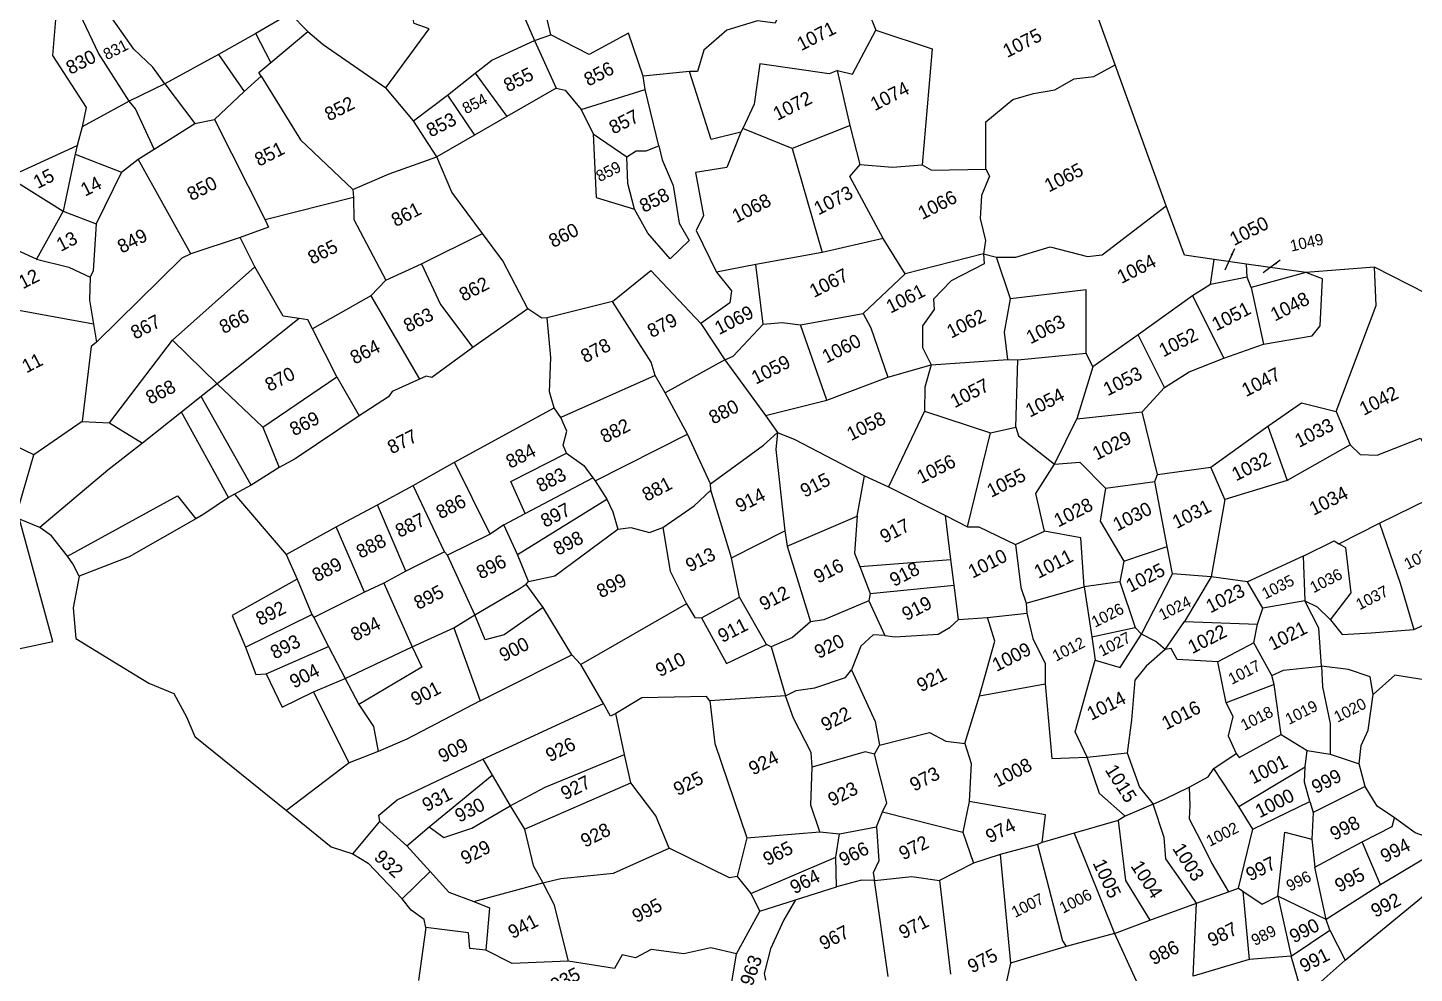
# Model space of a CAD drawing. Header units: metres. Extents: x 255511 to 258919, y 2204603 to 2207088.
# Drawn here: x 256533.6 to 256898.4, y 2205224.2 to 2205473 of the extents above; entities that cross this region are included whole.
import ezdxf

# ---------------------------------------------------------------- set-up
doc = ezdxf.new("R2010")
doc.units = ezdxf.units.M
doc.header["$MEASUREMENT"] = 0
for name, color, linetype in [('POLY_PARCEL', 6, 'Continuous'), ('POLY_WATER', 4, 'Continuous'), ('SYM_ARROW', 1, 'Continuous'), ('TEXT_PARCEL', 7, 'Continuous')]:
    doc.layers.add(name, color=color, linetype=linetype)
doc.styles.get("Standard").update_dxf_attribs({"font": 'simplex.shx'})
doc.styles.add('TEXT_MAP', font='', dxfattribs={"height": 1.8})
doc.styles.get('TEXT_MAP').set_extended_font_data('Kruti Dev 050')
doc.dimstyles.get("Standard").update_dxf_attribs({"dimtxt": 0.18, "dimasz": 0.18, "dimexe": 0.18, "dimexo": 0.0625, "dimgap": 0.09, "dimtad": 0, "dimtih": 1, "dimtoh": 1, "dimdec": 4, "dimzin": 0, "dimdsep": 46, "dimtxsty": 'Standard', "dimcen": 0.09, "dimadec": 0, "dimazin": 0, "dimtfac": 1, "dimtdec": 4, "dimtofl": 0, "dimtmove": 0, "dimatfit": 3, "dimfxl": 1, "dimtolj": 1, "dimtzin": 0, "dimarcsym": 0})

# ---------------------------------------------------------------- blocks, each defined once
blk = doc.blocks.new('TEXTARROW')
blk.add_leader([(0, 0), (8.64, 0)], dimstyle='Standard', override={"dimtxt": 2.5, "dimasz": 2.5, "dimexe": 1.25, "dimexo": 0.625, "dimgap": 0.625, "dimtad": 1, "dimtih": 0, "dimtoh": 0, "dimzin": 8, "dimcen": 2.5, "dimtofl": 1})

msp = doc.modelspace()

# ---------------------------------------------------------------- linework, layer by layer
at = {"layer": 'POLY_PARCEL'}
for points in [[(256819.66, 2205463.26), (256811.75, 2205485.14), (256803.98, 2205523.91)], [(256627.82, 2205457.23), (256639.16, 2205472.73), (256635.23, 2205474.08), (256633.54, 2205481.21), (256648.94, 2205490.03)], [(256648.94, 2205490.03), (256651.08, 2205484.35), (256663.94, 2205476.5), (256666.9, 2205469.68)], [(256671.18, 2205471.17), (256667.88, 2205485.51)], [(256751.22, 2205486.28), (256756.72, 2205472.38)], [(256733.26, 2205481.64), (256730.27, 2205474.21), (256725.62, 2205474.8), (256717.47, 2205472.38), (256711.49, 2205467.07), (256709.8, 2205461.52), (256707.73, 2205461.51)], [(256541.17, 2205478.29), (256540.14, 2205465.7), (256548.94, 2205451.98), (256547.9, 2205446.96)], [(256607.28, 2205472.05), (256602.59, 2205476.71), (256593.58, 2205471.47)], [(256560.26, 2205453.72), (256552.19, 2205466.28), (256547.36, 2205476.51)], [(256569.64, 2205458.24), (256566.49, 2205462.66), (256561.54, 2205467.32), (256556.06, 2205475.05)], [(256593.58, 2205471.47), (256583.8, 2205465.97)], [(256597.57, 2205463.89), (256593.58, 2205471.47)], [(256597.57, 2205463.89), (256607.28, 2205472.05)], [(256607.28, 2205472.05), (256611.33, 2205468.62), (256627.82, 2205457.23)], [(256651.32, 2205461.04), (256655.66, 2205464.47), (256666.9, 2205469.68)], [(256666.9, 2205469.68), (256671.18, 2205471.17)], [(256666.9, 2205469.68), (256672.6, 2205457.14)], [(256695.49, 2205460.3), (256691.66, 2205471.54), (256681.32, 2205465.92), (256671.18, 2205471.17)], [(256746.59, 2205461.75), (256750.54, 2205460.82), (256756.72, 2205472.38)], [(256756.72, 2205472.38), (256771.57, 2205467.45), (256768.89, 2205436.93)], [(256583.8, 2205465.97), (256569.64, 2205458.24)], [(256583.8, 2205465.97), (256590.57, 2205456.22)], [(256595.04, 2205460.29), (256594.42, 2205461.26), (256597.57, 2205463.89)], [(256746.59, 2205461.75), (256744.45, 2205460.84), (256726.22, 2205463.52), (256724.71, 2205452.86), (256721.71, 2205446.47)], [(256785.64, 2205435.75), (256785.69, 2205448.27), (256792.77, 2205454.14), (256798.23, 2205455.71), (256803.83, 2205456.65), (256808.93, 2205459.6), (256814.05, 2205460.13), (256819.66, 2205463.26)], [(256833.07, 2205426.14), (256819.66, 2205463.26)], [(256590.57, 2205456.22), (256595.04, 2205460.29)], [(256595.04, 2205460.29), (256605.38, 2205443.52), (256619.13, 2205430.4)], [(256644.03, 2205455.24), (256651.32, 2205461.04)], [(256651.32, 2205461.04), (256659.61, 2205449.63)], [(256707.73, 2205461.51), (256695.49, 2205460.3)], [(256696.07, 2205456.78), (256695.49, 2205460.3)], [(256721.17, 2205445.5), (256713.43, 2205443.63), (256707.73, 2205461.51)], [(256749.95, 2205447.32), (256746.59, 2205461.75)], [(256569.64, 2205458.24), (256560.26, 2205453.72)], [(256569.64, 2205458.24), (256577.54, 2205447.78)], [(256582.75, 2205448.89), (256590.57, 2205456.22)], [(256635.08, 2205448.51), (256627.82, 2205457.23)], [(256635.08, 2205448.51), (256644.03, 2205455.24)], [(256644.03, 2205455.24), (256651.14, 2205444.74)], [(256672.6, 2205457.14), (256659.61, 2205449.63)], [(256672.6, 2205457.14), (256674.96, 2205456.6), (256679.15, 2205451.45)], [(256679.15, 2205451.45), (256696.07, 2205456.78)], [(256699.64, 2205441.94), (256696.07, 2205456.78)], [(256560.26, 2205453.72), (256547.9, 2205446.96)], [(256566.85, 2205441.04), (256561.96, 2205451.64), (256560.26, 2205453.72)], [(256679.15, 2205451.45), (256682.38, 2205445.11)], [(256566.85, 2205441.04), (256577.54, 2205447.78)], [(256577.54, 2205447.78), (256582.75, 2205448.89)], [(256582.75, 2205448.89), (256596.07, 2205422.49)], [(256641.22, 2205439), (256635.08, 2205448.51)], [(256659.61, 2205449.63), (256651.14, 2205444.74)], [(256547.9, 2205446.96), (256546.55, 2205442.04)], [(256651.14, 2205444.74), (256641.22, 2205439)], [(256682.38, 2205445.11), (256683.13, 2205428.31), (256693.18, 2205425.28)], [(256682.38, 2205445.11), (256691.21, 2205439.03)], [(256721.17, 2205445.5), (256717.47, 2205436.27), (256709.31, 2205434.89), (256711.4, 2205423.63), (256709.42, 2205419.67), (256714.83, 2205408.72)], [(256721.71, 2205446.47), (256721.17, 2205445.5)], [(256734.73, 2205441.26), (256721.71, 2205446.47)], [(256749.95, 2205447.32), (256734.73, 2205441.26)], [(256752.58, 2205437.04), (256749.95, 2205447.32)], [(256531.52, 2205435.13), (256546.55, 2205442.04)], [(256546.55, 2205442.04), (256546.06, 2205439.74)], [(256562.68, 2205438.4), (256566.85, 2205441.04)], [(256691.21, 2205439.03), (256693.69, 2205440.64), (256696.32, 2205440.59), (256699.64, 2205441.94)], [(256699.64, 2205441.94), (256700.49, 2205438.21), (256703.38, 2205431.52), (256704.98, 2205421.57), (256707.64, 2205417.03), (256702.62, 2205412.22), (256696.76, 2205418.95), (256693.18, 2205425.28)], [(256734.73, 2205441.26), (256742.62, 2205413.86)], [(256546.06, 2205439.74), (256542.9, 2205424.78)], [(256546.06, 2205439.74), (256558.22, 2205435.03)], [(256558.22, 2205435.03), (256562.68, 2205438.4)], [(256576.5, 2205413.54), (256562.68, 2205438.4)], [(256619.13, 2205430.4), (256628.72, 2205434.52), (256641.22, 2205439)], [(256653.21, 2205418.87), (256645.16, 2205429.78), (256641.22, 2205439)], [(256693.18, 2205425.28), (256691.47, 2205432.05), (256691.21, 2205439.03)], [(256758.68, 2205417.58), (256749.84, 2205433.9), (256752.58, 2205437.04)], [(256752.58, 2205437.04), (256761.06, 2205436.35), (256768.89, 2205436.93)], [(256768.89, 2205436.93), (256771.32, 2205435.56), (256785.64, 2205435.75)], [(256530.21, 2205432.74), (256542.9, 2205424.78)], [(256558.22, 2205435.03), (256551.57, 2205421.38)], [(256785.64, 2205435.75), (256786.66, 2205433.93), (256784.55, 2205428.87), (256784.18, 2205422.78), (256785.54, 2205417.05), (256785.08, 2205413.51)], [(256619.13, 2205430.4), (256619.3, 2205428.31)], [(256619.3, 2205428.31), (256596.07, 2205422.49)], [(256619.3, 2205428.31), (256619.39, 2205422.58), (256627.8, 2205406.6)], [(256788.48, 2205412.64), (256793.53, 2205412.62), (256802.58, 2205415.32), (256812.37, 2205412.85), (256816.29, 2205413.23), (256833.07, 2205426.14)], [(256845.76, 2205412.05), (256837.95, 2205413.18), (256833.07, 2205426.14)], [(256542.9, 2205424.78), (256535.88, 2205412.1)], [(256542.9, 2205424.78), (256551.57, 2205421.38)], [(256596.07, 2205422.49), (256596.96, 2205420.5), (256589.46, 2205417.84)], [(256551.57, 2205421.38), (256550.79, 2205409.05), (256549.98, 2205407.36)], [(256637.18, 2205410.87), (256653.21, 2205418.87)], [(256665.14, 2205399.01), (256658.61, 2205411.69), (256653.21, 2205418.87)], [(256535.88, 2205412.1), (256522.56, 2205418.14)], [(256589.46, 2205417.84), (256576.5, 2205413.54)], [(256593.3, 2205410.05), (256589.46, 2205417.84)], [(256758.68, 2205417.58), (256742.62, 2205413.86)], [(256764.4, 2205408.25), (256758.68, 2205417.58)], [(256535.88, 2205412.1), (256544.39, 2205410.02), (256549.98, 2205407.36)], [(256576.5, 2205413.54), (256574.15, 2205412.34), (256551.64, 2205390.25)], [(256627.8, 2205406.6), (256637.18, 2205410.87)], [(256637.18, 2205410.87), (256642.19, 2205400.2), (256650.68, 2205388.85)], [(256742.62, 2205413.86), (256725.13, 2205410.67)], [(256785.08, 2205413.51), (256764.4, 2205408.25)], [(256785.08, 2205413.51), (256785.23, 2205410.84), (256776.54, 2205406.41), (256771.87, 2205401.6), (256772.03, 2205398.9), (256769.01, 2205394.59), (256768.99, 2205388.85), (256771.3, 2205384.3)], [(256785.08, 2205413.51), (256788.48, 2205412.64)], [(256792.15, 2205401.7), (256788.48, 2205412.64)], [(256844.8, 2205405.46), (256845.76, 2205412.05)], [(256854.25, 2205410.82), (256845.76, 2205412.05)], [(256549.98, 2205407.36), (256549.87, 2205401.28), (256550.89, 2205394.97)], [(256571.65, 2205390.8), (256593.3, 2205410.05)], [(256604.96, 2205396.5), (256600.81, 2205397.07), (256593.3, 2205410.05)], [(256687.41, 2205400.99), (256697.52, 2205409.17), (256710.71, 2205395.16)], [(256714.83, 2205408.72), (256718.74, 2205403.77), (256718.28, 2205400.59), (256710.71, 2205395.16)], [(256725.13, 2205410.67), (256714.83, 2205408.72)], [(256727.05, 2205394.99), (256725.13, 2205410.67)], [(256753.39, 2205397.83), (256764.4, 2205408.25)], [(256854.44, 2205407.35), (256844.8, 2205405.46)], [(256854.44, 2205407.35), (256854.25, 2205410.82)], [(256869.81, 2205408.58), (256854.25, 2205410.82)], [(256855.49, 2205404.65), (256854.44, 2205407.35)], [(256869.81, 2205408.58), (256855.49, 2205404.65)], [(256858.74, 2205389.78), (256871.48, 2205391.95), (256873.61, 2205394.55), (256874.21, 2205406.95), (256869.81, 2205408.58)], [(256887.89, 2205410.02), (256869.81, 2205408.58)], [(256877.81, 2205372.06), (256888.37, 2205399.91), (256887.89, 2205410.02)], [(256901.71, 2205403.01), (256887.89, 2205410.02)], [(256627.8, 2205406.6), (256623.89, 2205402.43)], [(256812.04, 2205387.41), (256812.03, 2205404.05), (256792.15, 2205401.7)], [(256844.8, 2205405.46), (256840.05, 2205402.45)], [(256855.49, 2205404.65), (256858.74, 2205389.78)], [(256623.89, 2205402.43), (256608.51, 2205393.82)], [(256623.89, 2205402.43), (256636.66, 2205380.51)], [(256687.41, 2205400.99), (256670.26, 2205396.67)], [(256698.67, 2205381.46), (256697.61, 2205385.02), (256687.41, 2205400.99)], [(256791.43, 2205385.71), (256790.55, 2205392.9), (256792.15, 2205401.7)], [(256840.05, 2205402.45), (256825.7, 2205392.21)], [(256840.05, 2205402.45), (256848.3, 2205386.08)], [(256550.89, 2205394.97), (256526.45, 2205399.49)], [(256604.96, 2205396.5), (256583.4, 2205379.35)], [(256608.51, 2205393.82), (256607.31, 2205396.16), (256604.96, 2205396.5)], [(256665.14, 2205399.01), (256665.14, 2205399.01), (256650.68, 2205388.85)], [(256670.26, 2205396.67), (256668.8, 2205396.58), (256665.14, 2205399.01)], [(256672.07, 2205372.97), (256670.88, 2205377.22), (256671.24, 2205386.27), (256670.26, 2205396.67)], [(256736.88, 2205394.79), (256753.39, 2205397.83)], [(256753.39, 2205397.83), (256755.38, 2205394.06), (256759.91, 2205381.09)], [(256550.89, 2205394.97), (256551.64, 2205390.25)], [(256614.91, 2205381.13), (256608.51, 2205393.82)], [(256710.71, 2205395.16), (256716.98, 2205385.61)], [(256716.98, 2205385.61), (256719.15, 2205386.62), (256727.05, 2205394.99)], [(256727.05, 2205394.99), (256732.03, 2205395.44), (256736.88, 2205394.79)], [(256743.85, 2205375), (256736.88, 2205394.79)], [(256551.64, 2205390.25), (256550.27, 2205389.17), (256547.91, 2205369.37)], [(256555.14, 2205369.04), (256571.65, 2205390.8)], [(256571.65, 2205390.8), (256583.4, 2205379.35)], [(256825.7, 2205392.21), (256813.79, 2205383.77)], [(256832.69, 2205378.33), (256825.7, 2205392.21)], [(256848.3, 2205386.08), (256858.74, 2205389.78)], [(256650.68, 2205388.85), (256639.88, 2205380.97), (256638.42, 2205381.3), (256636.66, 2205380.51)], [(256716.98, 2205385.61), (256701.29, 2205376.96)], [(256716.98, 2205385.61), (256727.68, 2205371)], [(256771.3, 2205384.3), (256791.43, 2205385.71)], [(256791.43, 2205385.71), (256794.06, 2205385.66)], [(256793.57, 2205367.88), (256794.06, 2205385.66)], [(256794.06, 2205385.66), (256812.04, 2205387.41)], [(256813.79, 2205383.77), (256812.04, 2205387.41)], [(256832.69, 2205378.33), (256839.11, 2205382.47), (256848.3, 2205386.08)], [(256759.91, 2205381.09), (256771.3, 2205384.3)], [(256771.3, 2205384.3), (256769.62, 2205378.41), (256769.52, 2205372.11)], [(256813.79, 2205383.77), (256809.61, 2205370.08)], [(256583.4, 2205379.35), (256579.21, 2205376)], [(256583.4, 2205379.35), (256595.4, 2205367.89)], [(256595.4, 2205367.89), (256614.91, 2205381.13)], [(256614.91, 2205381.13), (256620.79, 2205370.91)], [(256636.66, 2205380.51), (256629.44, 2205377.27), (256628.51, 2205375.93), (256620.79, 2205370.91)], [(256698.67, 2205381.46), (256673.81, 2205370.41)], [(256701.29, 2205376.96), (256698.67, 2205381.46)], [(256743.85, 2205375), (256759.91, 2205381.09)], [(256826.75, 2205371.96), (256832.69, 2205378.33)], [(256579.21, 2205376), (256574.05, 2205371.89)], [(256592.37, 2205352.65), (256579.21, 2205376)], [(256707.17, 2205366.08), (256701.29, 2205376.96)], [(256727.68, 2205371), (256743.85, 2205375)], [(256574.05, 2205371.89), (256563.77, 2205363.7)], [(256586.45, 2205349.41), (256574.05, 2205371.89)], [(256620.79, 2205370.91), (256603.99, 2205359.54), (256599.75, 2205357.27)], [(256645.87, 2205358.67), (256672.07, 2205372.97)], [(256673.81, 2205370.41), (256672.07, 2205372.97)], [(256727.68, 2205371), (256730.83, 2205366.53)], [(256769.52, 2205372.11), (256760.01, 2205352.24)], [(256769.52, 2205372.11), (256786.87, 2205366.38)], [(256809.61, 2205370.08), (256826.75, 2205371.96)], [(256830.83, 2205355.46), (256826.75, 2205371.96)], [(256859.88, 2205368.21), (256868.66, 2205374.31), (256877.81, 2205372.06)], [(256877.81, 2205372.06), (256881.51, 2205363.29)], [(256535.21, 2205360.63), (256515.64, 2205370)], [(256547.91, 2205369.37), (256535.21, 2205360.63)], [(256547.91, 2205369.37), (256555.14, 2205369.04)], [(256555.14, 2205369.04), (256563.77, 2205363.7)], [(256595.4, 2205367.89), (256599.75, 2205357.27)], [(256675.29, 2205361.06), (256674.45, 2205363.2), (256675.4, 2205366.89), (256673.81, 2205370.41)], [(256786.87, 2205366.38), (256793.57, 2205367.88)], [(256793.57, 2205367.88), (256794.21, 2205365.61), (256803.75, 2205358.15)], [(256803.75, 2205358.15), (256809.61, 2205370.08)], [(256844.84, 2205357.41), (256859.88, 2205368.21)], [(256859.88, 2205368.21), (256864.89, 2205353.84)], [(256563.77, 2205363.7), (256554.67, 2205356.62), (256536.77, 2205341.47)], [(256682.86, 2205353.76), (256707.17, 2205366.08)], [(256713.2, 2205353), (256707.17, 2205366.08)], [(256713.2, 2205353), (256727.14, 2205363.18), (256730.83, 2205366.53)], [(256730.83, 2205366.53), (256730.42, 2205362.03), (256732.73, 2205340.64)], [(256730.83, 2205366.53), (256735.41, 2205364.7), (256753.69, 2205355.1)], [(256780.85, 2205341.69), (256786.87, 2205366.38)], [(256881.51, 2205363.29), (256884.11, 2205360.73), (256888.63, 2205360.56), (256899.97, 2205365.04), (256906.43, 2205353.5)], [(256530.36, 2205343.93), (256535.21, 2205360.63)], [(256664.5, 2205345.17), (256660.71, 2205353.63), (256675.29, 2205361.06)], [(256675.29, 2205361.06), (256679.91, 2205357.78), (256682.24, 2205354.6)], [(256881.51, 2205363.29), (256864.89, 2205353.84)], [(256599.75, 2205357.27), (256592.37, 2205352.65)], [(256634.97, 2205352.6), (256645.87, 2205358.67)], [(256655.22, 2205339.73), (256645.87, 2205358.67)], [(256801.07, 2205340.55), (256798.78, 2205350.49), (256803.75, 2205358.15)], [(256803.75, 2205358.15), (256810.41, 2205358.68), (256817.18, 2205351.88)], [(256830.83, 2205355.46), (256844.84, 2205357.41)], [(256848.54, 2205348.86), (256844.84, 2205357.41)], [(256592.37, 2205352.65), (256587.99, 2205350.25)], [(256625.65, 2205347.46), (256634.97, 2205352.6)], [(256643.2, 2205335.08), (256634.97, 2205352.6)], [(256664.5, 2205345.17), (256682.24, 2205354.6)], [(256682.24, 2205354.6), (256682.86, 2205353.76)], [(256682.86, 2205353.76), (256685.96, 2205348.93)], [(256713.27, 2205351.36), (256713.2, 2205353)], [(256751.83, 2205344.47), (256753.69, 2205355.1)], [(256753.69, 2205355.1), (256760.01, 2205352.24)], [(256817.18, 2205351.88), (256830.16, 2205353.61)], [(256830.16, 2205353.61), (256830.83, 2205355.46)], [(256833.4, 2205336.51), (256830.16, 2205353.61)], [(256864.89, 2205353.84), (256848.54, 2205348.86)], [(256544.06, 2205333.95), (256573.03, 2205349.82), (256577.77, 2205343.77)], [(256586.45, 2205349.41), (256579.94, 2205345.01), (256577.77, 2205343.77)], [(256587.99, 2205350.25), (256586.45, 2205349.41)], [(256587.99, 2205350.25), (256601.6, 2205334.43)], [(256662.44, 2205334.37), (256685.96, 2205348.93)], [(256685.96, 2205348.93), (256687.52, 2205345.62), (256688.84, 2205341.09)], [(256700.71, 2205341.5), (256708.95, 2205347.24), (256713.27, 2205351.36)], [(256718.77, 2205333.52), (256713.27, 2205351.36)], [(256760.01, 2205352.24), (256775.02, 2205344.64)], [(256817.18, 2205351.88), (256815.72, 2205343.16), (256821.96, 2205332.63)], [(256848.54, 2205348.86), (256844.9, 2205328.5)], [(256889.24, 2205342.69), (256902.29, 2205349.05)], [(256614.74, 2205341.65), (256625.65, 2205347.46)], [(256633.06, 2205330.04), (256625.65, 2205347.46)], [(256512.38, 2205332.7), (256515.3, 2205313.28), (256527.46, 2205308.83), (256540.23, 2205311.5), (256531.44, 2205343.68)], [(256536.77, 2205341.47), (256531.44, 2205343.68)], [(256577.77, 2205343.77), (256560.25, 2205333.79), (256547.15, 2205328.73)], [(256601.6, 2205334.43), (256614.74, 2205341.65)], [(256622.16, 2205324.48), (256614.74, 2205341.65)], [(256658.85, 2205342.17), (256655.22, 2205339.73)], [(256658.85, 2205342.17), (256664.5, 2205345.17)], [(256662.44, 2205334.37), (256658.85, 2205342.17)], [(256733.38, 2205336.6), (256751.83, 2205344.47)], [(256751.83, 2205344.47), (256751.08, 2205334.77), (256752.48, 2205331.25)], [(256776.46, 2205333.09), (256775.02, 2205344.64)], [(256775.02, 2205344.64), (256780.85, 2205341.69)], [(256780.85, 2205341.69), (256783.82, 2205341.65), (256793.48, 2205337.02)], [(256878.51, 2205337.22), (256889.24, 2205342.69)], [(256889.24, 2205342.69), (256889.24, 2205342.69), (256894.65, 2205326.89), (256898.23, 2205314.66)], [(256544.06, 2205333.95), (256539.8, 2205339.34), (256536.77, 2205341.47)], [(256655.22, 2205339.73), (256655.22, 2205339.73), (256644.03, 2205334.22)], [(256665.32, 2205327.3), (256672.26, 2205328.79), (256688.84, 2205341.09)], [(256688.84, 2205341.09), (256692.22, 2205341.53), (256697.14, 2205340.19), (256700.71, 2205341.5)], [(256700.71, 2205341.5), (256702.61, 2205330.06), (256706.87, 2205321.46)], [(256718.77, 2205333.52), (256732.73, 2205340.64)], [(256732.73, 2205340.64), (256733.38, 2205336.6)], [(256793.48, 2205337.02), (256801.07, 2205340.55)], [(256811.49, 2205325.9), (256810.63, 2205338.83), (256801.07, 2205340.55)], [(256869.15, 2205333.96), (256877.26, 2205337.98), (256878.51, 2205337.22)], [(256601.6, 2205334.43), (256604.49, 2205327.92)], [(256643.2, 2205335.08), (256633.06, 2205330.04)], [(256644.03, 2205334.22), (256643.2, 2205335.08)], [(256665.32, 2205327.3), (256662.44, 2205334.37)], [(256733.38, 2205336.6), (256739.56, 2205316.67)], [(256793.48, 2205337.02), (256794.88, 2205325.76), (256796.29, 2205321.62)], [(256821.96, 2205332.63), (256833.4, 2205336.51)], [(256834.77, 2205329.28), (256833.4, 2205336.51)], [(256876.29, 2205317.19), (256881.75, 2205324.29), (256880.33, 2205336.2), (256878.51, 2205337.22)], [(256547.15, 2205328.73), (256545.49, 2205331.99), (256544.06, 2205333.95)], [(256651.25, 2205318.54), (256644.03, 2205334.22)], [(256720.84, 2205323.16), (256718.77, 2205333.52)], [(256752.48, 2205331.25), (256776.46, 2205333.09)], [(256752.48, 2205331.25), (256755.19, 2205324.17)], [(256777.33, 2205326.35), (256776.46, 2205333.09)], [(256821.96, 2205332.63), (256820.89, 2205327.22)], [(256869.15, 2205333.96), (256854.51, 2205327.25)], [(256869.15, 2205333.96), (256869.62, 2205322.21)], [(256547.15, 2205328.73), (256545.58, 2205320.38), (256546.25, 2205312.26), (256556.68, 2205305.91), (256565.47, 2205300.51), (256571.99, 2205297.8), (256575.36, 2205291.7), (256577.59, 2205286.55), (256601.68, 2205267.02)], [(256604.49, 2205327.92), (256587.35, 2205318.33), (256590.84, 2205309.98)], [(256604.49, 2205327.92), (256608.34, 2205318.59)], [(256633.06, 2205330.04), (256627.26, 2205326.83)], [(256664.76, 2205326.63), (256665.32, 2205327.3)], [(256820.89, 2205327.22), (256811.49, 2205325.9)], [(256820.89, 2205327.22), (256824.93, 2205315.22)], [(256826.6, 2205313.44), (256834.77, 2205329.28)], [(256844.9, 2205328.5), (256834.77, 2205329.28)], [(256844.9, 2205328.5), (256837.96, 2205316.75)], [(256854.51, 2205327.25), (256844.9, 2205328.5)], [(256858.56, 2205320.25), (256854.51, 2205327.25)], [(256622.16, 2205324.48), (256608.86, 2205317.83)], [(256627.26, 2205326.83), (256622.16, 2205324.48)], [(256627.26, 2205326.83), (256634.75, 2205310.12)], [(256651.25, 2205318.54), (256662.92, 2205325.38), (256664.76, 2205326.63)], [(256669.2, 2205320.43), (256664.76, 2205326.63)], [(256755.19, 2205324.17), (256754.9, 2205322.23)], [(256755.19, 2205324.17), (256777.33, 2205326.35)], [(256778.47, 2205317.31), (256777.33, 2205326.35)], [(256796.29, 2205321.62), (256811.49, 2205325.9)], [(256811.49, 2205325.9), (256813.5, 2205312.73)], [(256669.2, 2205320.43), (256658.97, 2205313.24), (256653.96, 2205311.97), (256651.25, 2205318.54)], [(256676.71, 2205307.97), (256669.2, 2205320.43)], [(256706.87, 2205321.46), (256679.13, 2205305.49)], [(256706.87, 2205321.46), (256709.09, 2205317.85), (256710.83, 2205317.71)], [(256710.83, 2205317.71), (256720.84, 2205323.16)], [(256727.94, 2205310.74), (256720.84, 2205323.16)], [(256754.9, 2205322.23), (256754.9, 2205322.23), (256743.07, 2205317.22), (256739.56, 2205316.67)], [(256754.9, 2205322.23), (256759.06, 2205313.06)], [(256796.29, 2205321.62), (256796.45, 2205318.93)], [(256857.12, 2205316.07), (256858.56, 2205320.25)], [(256869.62, 2205322.21), (256858.56, 2205320.25)], [(256590.84, 2205309.98), (256608.34, 2205318.59)], [(256608.34, 2205318.59), (256608.86, 2205317.83)], [(256608.86, 2205317.83), (256612.74, 2205310.2)], [(256645.71, 2205315.07), (256651.25, 2205318.54)], [(256710.83, 2205317.71), (256717.45, 2205305.73), (256727.94, 2205310.74)], [(256739.56, 2205316.67), (256734.83, 2205312.59), (256729.19, 2205310.15)], [(256759.06, 2205313.06), (256761.77, 2205312.78), (256773.12, 2205313.43), (256776.28, 2205315.3), (256778.47, 2205317.31)], [(256778.47, 2205317.31), (256786.08, 2205317.85)], [(256783.99, 2205297.2), (256787.98, 2205311.58), (256786.08, 2205317.85)], [(256786.08, 2205317.85), (256796.45, 2205318.93)], [(256796.45, 2205318.93), (256798.01, 2205312.27), (256801.24, 2205305.71), (256801.28, 2205300.4)], [(256832.87, 2205309.4), (256837.96, 2205316.75)], [(256837.96, 2205316.75), (256857.12, 2205316.07)], [(256856.16, 2205311.18), (256857.12, 2205316.07)], [(256634.75, 2205310.12), (256645.71, 2205315.07)], [(256645.71, 2205315.07), (256652.65, 2205295.91)], [(256759.06, 2205313.06), (256755.99, 2205313.29), (256752.79, 2205310.25), (256750.28, 2205304.09)], [(256813.5, 2205312.73), (256824.93, 2205315.22)], [(256813.5, 2205312.73), (256814.44, 2205306.6)], [(256814.44, 2205306.6), (256820.96, 2205304.63), (256826.6, 2205313.44)], [(256824.93, 2205315.22), (256826.6, 2205313.44)], [(256832.87, 2205309.4), (256830.4, 2205311.49), (256826.6, 2205313.44)], [(256590.84, 2205309.98), (256593.61, 2205302.79), (256596.32, 2205303.02)], [(256596.32, 2205303.02), (256612.74, 2205310.2)], [(256612.74, 2205310.2), (256617.06, 2205301.75)], [(256617.06, 2205301.75), (256634.75, 2205310.12)], [(256634.75, 2205310.12), (256637.24, 2205304.72), (256620.67, 2205294.91)], [(256729.19, 2205310.15), (256727.94, 2205310.74)], [(256729.19, 2205310.15), (256729.19, 2205310.15), (256732.96, 2205297.22)], [(256832.87, 2205309.4), (256827.88, 2205305.02), (256824.89, 2205301.34), (256823.98, 2205290.83), (256822.84, 2205282.26)], [(256846.72, 2205306.2), (256836.03, 2205306.8), (256834.38, 2205309.63), (256832.87, 2205309.4)], [(256856.16, 2205311.18), (256846.72, 2205306.2)], [(256860.92, 2205302.53), (256856.16, 2205311.18)], [(256652.65, 2205295.91), (256656.83, 2205298.04), (256676.71, 2205307.97)], [(256679.13, 2205305.49), (256676.71, 2205307.97)], [(256685.04, 2205295.16), (256679.13, 2205305.49)], [(256812.3, 2205281.1), (256809.15, 2205287.71), (256814.44, 2205306.6)], [(256848.91, 2205295.33), (256846.72, 2205306.2)], [(256596.32, 2205303.02), (256600.52, 2205294.26), (256600.52, 2205294.26), (256608.8, 2205298.3)], [(256608.8, 2205298.3), (256617.06, 2205301.75)], [(256617.06, 2205301.75), (256620.67, 2205294.91)], [(256732.96, 2205297.22), (256735.74, 2205298.61), (256740.65, 2205299.31), (256748.76, 2205302.04), (256750.28, 2205304.09)], [(256750.28, 2205304.09), (256756.57, 2205290.5), (256757.65, 2205284.2)], [(256860.92, 2205302.53), (256863.96, 2205303.98), (256874, 2205305.01)], [(256861.47, 2205300.23), (256860.92, 2205302.53)], [(256874, 2205305.01), (256874.2, 2205299.58), (256876.21, 2205289.92), (256876.25, 2205281.87)], [(256618.19, 2205279.62), (256608.8, 2205298.3)], [(256783.99, 2205297.2), (256801.28, 2205300.4), (256801.28, 2205300.4)], [(256801.28, 2205300.4), (256802.98, 2205280.74), (256812.3, 2205281.1)], [(256861.47, 2205300.23), (256848.91, 2205295.33)], [(256863.34, 2205287.04), (256861.47, 2205300.23)], [(256620.67, 2205294.91), (256624.52, 2205289.13), (256625.79, 2205282.6)], [(256652.65, 2205295.91), (256633.29, 2205285.78), (256625.79, 2205282.6)], [(256653.34, 2205280.53), (256685.04, 2205295.16)], [(256688.33, 2205292.55), (256686.91, 2205291.83), (256685.04, 2205295.16)], [(256713.07, 2205295.93), (256712.14, 2205297), (256695.11, 2205296.65), (256688.33, 2205292.55)], [(256732.96, 2205297.22), (256713.07, 2205295.93)], [(256713.07, 2205295.93), (256714.33, 2205284.64), (256722.75, 2205259.82)], [(256739.98, 2205278.45), (256739.7, 2205282.28), (256735.08, 2205291.34), (256732.96, 2205297.22)], [(256780.12, 2205284.64), (256783.99, 2205297.2)], [(256848.91, 2205295.33), (256850.62, 2205291.77), (256849.41, 2205286.72), (256851.49, 2205282.07)], [(256883.84, 2205279.36), (256884.41, 2205284.18), (256886.27, 2205288.16), (256887.54, 2205297.55)], [(256690.62, 2205281.79), (256688.33, 2205292.55), (256688.33, 2205292.55)], [(256757.65, 2205284.2), (256770.84, 2205287.58), (256775.17, 2205285.25), (256780.12, 2205284.64)], [(256851.49, 2205282.07), (256852.27, 2205280.96), (256863.34, 2205287.04)], [(256863.34, 2205287.04), (256870.19, 2205282.85)], [(256756.33, 2205281.91), (256757.65, 2205284.2)], [(256780.12, 2205284.64), (256781.8, 2205279.45), (256781.31, 2205269.37)], [(256618.19, 2205279.62), (256601.68, 2205267.02)], [(256625.79, 2205282.6), (256618.19, 2205279.62)], [(256626.25, 2205264.16), (256625.93, 2205265.79), (256630.81, 2205269.82), (256653.34, 2205280.53)], [(256653.34, 2205280.53), (256655.81, 2205276.32)], [(256660.54, 2205268.25), (256669.72, 2205273.16), (256690.62, 2205281.79)], [(256692.26, 2205274.29), (256690.62, 2205281.79)], [(256756.33, 2205281.91), (256753.87, 2205282.45), (256739.98, 2205278.45)], [(256758.46, 2205266.69), (256759.65, 2205269.02), (256756.33, 2205281.91)], [(256812.3, 2205281.1), (256822.84, 2205282.26)], [(256822.28, 2205265.56), (256815.56, 2205271.53), (256812.3, 2205281.1)], [(256822.84, 2205282.26), (256826.05, 2205273.2), (256829.66, 2205268.68)], [(256845.62, 2205278.11), (256851.49, 2205282.07)], [(256869.71, 2205278.5), (256870.19, 2205282.85)], [(256870.19, 2205282.85), (256876.25, 2205281.87)], [(256876.25, 2205281.87), (256883.84, 2205279.36)], [(256639.21, 2205262.73), (256655.81, 2205276.32)], [(256655.81, 2205276.32), (256660.54, 2205268.25)], [(256742.02, 2205261.41), (256739.57, 2205268.49), (256739.98, 2205278.45)], [(256839.15, 2205273.19), (256844.17, 2205275.86), (256845.62, 2205278.11)], [(256852.18, 2205268.08), (256845.62, 2205278.11)], [(256852.18, 2205268.08), (256869.71, 2205278.5)], [(256870.9, 2205269.38), (256869.48, 2205274.49), (256869.71, 2205278.5)], [(256885.48, 2205273.39), (256883.84, 2205279.36)], [(256664.26, 2205262.13), (256692.26, 2205274.29), (256692.26, 2205274.29)], [(256702.31, 2205257.1), (256698.87, 2205265.6), (256692.26, 2205274.29)], [(256829.66, 2205268.68), (256833.01, 2205270.17), (256839.15, 2205273.19)], [(256839.15, 2205273.19), (256839.3, 2205268.32), (256839.11, 2205264.88), (256842.13, 2205259.18), (256845.1, 2205253.13), (256849.46, 2205245.68)], [(256885.48, 2205273.39), (256871.79, 2205266.52)], [(256893.16, 2205265.1), (256888.57, 2205268.16), (256885.48, 2205273.39)], [(256781.31, 2205269.37), (256779.57, 2205261.35)], [(256800.5, 2205258.61), (256801.37, 2205265.88), (256781.31, 2205269.37)], [(256829.66, 2205268.68), (256822.28, 2205265.56)], [(256841.04, 2205242.69), (256836.92, 2205248.73), (256833, 2205254.29), (256832.61, 2205259.92), (256829.66, 2205268.68)], [(256855.88, 2205262.16), (256870.9, 2205269.38)], [(256870.9, 2205269.38), (256871.79, 2205266.52)], [(256601.68, 2205267.02), (256613.46, 2205257.51), (256619.15, 2205255.67)], [(256639.21, 2205262.73), (256643.07, 2205259.95), (256650.42, 2205262.42), (256660.54, 2205268.25)], [(256660.54, 2205268.25), (256664.26, 2205262.13)], [(256756.9, 2205262.76), (256758.46, 2205266.69)], [(256758.46, 2205266.69), (256779.57, 2205261.35)], [(256822.28, 2205265.56), (256820.48, 2205264.43)], [(256855.88, 2205262.16), (256852.18, 2205268.08)], [(256871.79, 2205266.52), (256871.45, 2205259.54)], [(256884.68, 2205258.83), (256892.58, 2205262.86), (256893.16, 2205265.1)], [(256905.76, 2205257.18), (256904.71, 2205259), (256898.62, 2205261.19), (256893.16, 2205265.1)], [(256619.15, 2205255.67), (256626.25, 2205264.16)], [(256633.35, 2205257.78), (256626.25, 2205264.16)], [(256633.35, 2205257.78), (256639.21, 2205262.73)], [(256664.26, 2205262.13), (256664.26, 2205262.13), (256666.59, 2205252.61), (256669.08, 2205247.98)], [(256722.75, 2205259.82), (256742.02, 2205261.41)], [(256742.02, 2205261.41), (256747.14, 2205260.91)], [(256747.14, 2205260.91), (256756.9, 2205262.76)], [(256756.9, 2205262.76), (256757.48, 2205253.77), (256756.04, 2205250.66), (256756.38, 2205248.65)], [(256779.57, 2205261.35), (256782.4, 2205253.17)], [(256820.48, 2205264.43), (256808.88, 2205261.05)], [(256820.48, 2205264.43), (256822.36, 2205248.65), (256828.77, 2205238.2)], [(256852.12, 2205246.61), (256855.88, 2205262.16)], [(256862.47, 2205244.54), (256864.35, 2205261.34), (256871.45, 2205259.54)], [(256639.49, 2205251.03), (256633.35, 2205257.78)], [(256722.75, 2205259.82), (256720.21, 2205249.68)], [(256746.15, 2205254.79), (256747.14, 2205260.91)], [(256799.25, 2205258.09), (256789.45, 2205255.47)], [(256800.5, 2205258.61), (256799.25, 2205258.09)], [(256799.25, 2205258.09), (256805.84, 2205232.77), (256806.76, 2205231.29)], [(256808.88, 2205261.05), (256800.5, 2205258.61)], [(256808.88, 2205261.05), (256819.53, 2205234.67)], [(256871.45, 2205259.54), (256872.2, 2205252.14)], [(256872.2, 2205252.14), (256884.68, 2205258.83)], [(256889.5, 2205247.47), (256884.68, 2205258.83)], [(256619.15, 2205255.67), (256623.11, 2205253.19), (256632.13, 2205243.81)], [(256669.08, 2205247.98), (256673.88, 2205249.14), (256687.68, 2205250.54), (256702.31, 2205257.1)], [(256720.21, 2205249.68), (256718.22, 2205249.31), (256702.31, 2205257.1)], [(256723.83, 2205245.21), (256746.15, 2205254.79)], [(256746.34, 2205247), (256746.15, 2205254.79)], [(256789.45, 2205255.47), (256782.4, 2205253.17)], [(256789.45, 2205255.47), (256792.15, 2205226.87)], [(256905.76, 2205257.18), (256889.5, 2205247.47)], [(256632.13, 2205243.81), (256639.49, 2205251.03)], [(256639.49, 2205251.03), (256644.39, 2205245.53), (256650.91, 2205243.08)], [(256782.4, 2205253.17), (256773.48, 2205248.62)], [(256875.23, 2205238.35), (256872.2, 2205252.14)], [(256650.91, 2205243.08), (256669.08, 2205247.98)], [(256669.08, 2205247.98), (256672.04, 2205242.43), (256675.73, 2205227.38)], [(256720.21, 2205249.68), (256723.83, 2205245.21)], [(256735.61, 2205243.52), (256746.34, 2205247)], [(256756.38, 2205248.65), (256752.91, 2205248.74), (256746.34, 2205247)], [(256756.38, 2205248.65), (256766.15, 2205249.64), (256773.48, 2205248.62)], [(256759.97, 2205223.37), (256756.38, 2205248.65)], [(256773.48, 2205248.62), (256776.33, 2205223.94)], [(256889.5, 2205247.47), (256875.23, 2205238.35)], [(256638.32, 2205236.28), (256637.9, 2205238.37), (256634.45, 2205240.84), (256632.13, 2205243.81)], [(256650.91, 2205243.08), (256655.06, 2205241.47), (256654.07, 2205230.32)], [(256723.83, 2205245.21), (256726.22, 2205240.52)], [(256726.22, 2205240.52), (256735.61, 2205243.52)], [(256735.61, 2205243.52), (256732.55, 2205238.32), (256729.03, 2205230.62), (256727.34, 2205224.12), (256727.72, 2205222.37)], [(256841.04, 2205242.69), (256849.46, 2205245.68)], [(256849.46, 2205245.68), (256852.12, 2205246.61)], [(256852.12, 2205246.61), (256853.29, 2205245.8)], [(256853.29, 2205245.8), (256858.35, 2205242.44), (256862.47, 2205244.54)], [(256853.29, 2205245.8), (256854.97, 2205227.87)], [(256862.47, 2205244.54), (256866, 2205228.74)], [(256875.23, 2205238.35), (256862.47, 2205244.54)], [(256720.03, 2205229.37), (256726.22, 2205240.52)], [(256828.77, 2205238.2), (256841.04, 2205242.69)], [(256840.23, 2205223.49), (256841.04, 2205242.69)], [(256638.32, 2205236.28), (256636.36, 2205222.29)], [(256654.07, 2205230.32), (256649.87, 2205230.75), (256649.59, 2205234.84), (256638.32, 2205236.28)], [(256819.53, 2205234.67), (256828.77, 2205238.2)], [(256876.15, 2205235.53), (256875.23, 2205238.35)], [(256819.53, 2205234.67), (256806.76, 2205231.29)], [(256819.53, 2205234.67), (256825.21, 2205222.2)], [(256866, 2205228.74), (256876.15, 2205235.53)], [(256876.15, 2205235.53), (256880.17, 2205227.65)], [(256675.73, 2205227.38), (256661, 2205226.8), (256654.07, 2205230.32)], [(256720.03, 2205229.37), (256713.32, 2205230.95), (256706.17, 2205229.36), (256697.62, 2205230.51), (256693.5, 2205228.28), (256690.01, 2205229.07), (256687.99, 2205225.48), (256675.73, 2205227.38)], [(256716.85, 2205209.67), (256720.03, 2205229.37)], [(256806.76, 2205231.29), (256792.15, 2205226.87)], [(256866, 2205228.74), (256854.97, 2205227.87)], [(256869.17, 2205217.83), (256866, 2205228.74)], [(256792.15, 2205226.87), (256790.53, 2205219.67), (256795.84, 2205206.45)], [(256854.97, 2205227.87), (256840.23, 2205223.49)]]:
    msp.add_lwpolyline(points, dxfattribs=at)
at = {"layer": 'POLY_WATER'}
for points in [[(256898.23, 2205314.66), (256904.46, 2205317.5), (256908.13, 2205327.69), (256902.29, 2205349.05)], [(256874, 2205305.01), (256873.24, 2205314.99), (256869.62, 2205322.21)], [(256869.62, 2205322.21), (256872.82, 2205320.6), (256876.29, 2205317.19)], [(256876.29, 2205317.19), (256879.42, 2205313.38), (256887, 2205313.79), (256898.23, 2205314.66)], [(256887.54, 2205297.55), (256886.77, 2205302.24), (256881.03, 2205304.17), (256874, 2205305.01)], [(256909.11, 2205251.42), (256930.22, 2205268.98), (256928.37, 2205297.2), (256913.62, 2205299.4), (256893.27, 2205302.63), (256887.54, 2205297.55)], [(256880.17, 2205227.65), (256909.11, 2205251.42)], [(256869.17, 2205217.83), (256880.17, 2205227.65)]]:
    msp.add_lwpolyline(points, dxfattribs=at)

# ---------------------------------------------------------------- block references
at = {"layer": 'SYM_ARROW'}
for p, xscale, yscale, zscale, rotation in [((256851.07, 2205414.83), 0.7135883285076473, 0.7135883285076473, 0.7135883285076473, 245.974851899144), ((256863.12, 2205411.82), 0.6428626107173527, 0.6428626107173527, 0.6428626107173527, 216.4661000255784)]:
    msp.add_blockref('TEXTARROW', p, dxfattribs=dict(at, xscale=xscale, yscale=yscale, zscale=zscale, rotation=rotation))

# ---------------------------------------------------------------- texts
at = {"layer": 'TEXT_PARCEL', "style": 'TEXT_MAP'}
for s, height, rotation, p in [('1071', 3.579, 27.0137, (256737.1, 2205466.83)), ('831', 2.983, 27.0137, (256554.4, 2205464.42)), ('1075', 3.579, 27.0137, (256791.28, 2205465.01)), ('830', 3.579, 27.0137, (256544.83, 2205460.58)), ('855', 3.579, 27.0137, (256659.93, 2205455.97)), ('856', 3.579, 27.0137, (256681.09, 2205457.48)), ('1074', 3.579, 27.0137, (256756.42, 2205451.02)), ('852', 3.579, 27.0137, (256612.85, 2205448.33)), ('854', 2.983, 27.0137, (256648.88, 2205450.21)), ('1072', 3.579, 27.0137, (256730.83, 2205448.48)), ('857', 3.579, 27.0137, (256687.69, 2205444.87)), ('853', 3.579, 27.0137, (256639.63, 2205444.1)), ('851', 3.579, 27.0137, (256594.42, 2205436.4)), ('859', 2.983, 27.0137, (256684.06, 2205432.36)), ('1065', 3.579, 27.0137, (256802.22, 2205429.6)), ('15', 3.579, 27.0137, (256536.21, 2205430.52)), ('14', 3.579, 27.0137, (256548.66, 2205428.5)), ('850', 3.579, 27.0137, (256576.68, 2205427.33)), ('858', 3.579, 27.0137, (256695.69, 2205424.25)), ('1068', 3.579, 27.0137, (256720.04, 2205421.56)), ('1073', 3.579, 27.0137, (256741.58, 2205423.59)), ('1066', 3.579, 27.0137, (256768.96, 2205422.4)), ('861', 3.579, 27.0137, (256630.39, 2205420.5)), ('1050', 3.579, 27.0137, (256850.96, 2205415.55)), ('13', 3.579, 27.0137, (256542.29, 2205414.02)), ('849', 3.579, 27.0137, (256558.34, 2205413.53)), ('860', 3.579, 27.0137, (256671.82, 2205415.01)), ('1049', 2.983, 12.6076, (256866.06, 2205414.09)), ('865', 3.579, 27.0137, (256608.43, 2205410.62)), ('1064', 3.579, 27.0137, (256821.34, 2205405.56)), ('12', 3.579, 27.0137, (256532.28, 2205404.15)), ('862', 3.579, 27.0137, (256648.24, 2205400.87)), ('1067', 3.579, 27.0137, (256740.41, 2205401.85)), ('1061', 3.579, 27.0137, (256760.58, 2205397.74)), ('1051', 3.579, 27.0137, (256846.27, 2205393.09)), ('1048', 3.579, 27.0137, (256861.69, 2205395.66)), ('867', 3.579, 27.0137, (256561.84, 2205390.9)), ('866', 3.579, 27.0137, (256585.13, 2205392.37)), ('863', 3.579, 27.0137, (256633.61, 2205392.74)), ('879', 3.579, 27.0137, (256697.76, 2205391.31)), ('1069', 3.579, 27.0137, (256715.46, 2205392.1)), ('1062', 3.579, 27.0137, (256776.52, 2205391.17)), ('1063', 3.579, 27.0137, (256797.4, 2205389.67)), ('1052', 3.579, 27.0137, (256832.34, 2205386.24)), ('864', 3.579, 27.0137, (256619.58, 2205384.33)), ('878', 3.579, 27.0137, (256680.23, 2205384.69)), ('1060', 3.579, 27.0137, (256743.71, 2205384.61)), ('11', 3.579, 27.0137, (256533.21, 2205382.03)), ('1059', 3.579, 27.0137, (256725.13, 2205379.06)), ('870', 3.579, 27.0137, (256597.18, 2205377.15)), ('1053', 3.579, 27.0137, (256817.7, 2205376.01)), ('1047', 3.579, 27.0137, (256854.12, 2205375.8)), ('868', 3.579, 27.0137, (256565.79, 2205373.78)), ('1057', 3.579, 27.0137, (256777.45, 2205372.87)), ('1054', 3.579, 27.0137, (256797.24, 2205370.39)), ('1042', 3.579, 27.0137, (256885.09, 2205370.87)), ('880', 3.579, 27.0137, (256713.94, 2205368.56)), ('869', 3.579, 27.0137, (256603.65, 2205365.47)), ('1058', 3.579, 27.0137, (256750.21, 2205364.21)), ('877', 3.579, 27.0137, (256629.38, 2205360.72)), ('882', 3.579, 27.0137, (256685.37, 2205363.57)), ('1033', 3.579, 27.0137, (256868.07, 2205362.44)), ('884', 3.579, 27.0137, (256660.54, 2205356.93)), ('1029', 3.579, 27.0137, (256814.84, 2205359.1)), ('1056', 3.579, 27.0137, (256768.63, 2205352.91)), ('1032', 3.579, 27.0137, (256851.49, 2205353.6)), ('883', 3.579, 27.0137, (256668.53, 2205350.66)), ('1055', 3.579, 27.0137, (256787.07, 2205349.28)), ('881', 3.579, 27.0137, (256696.39, 2205348.25)), ('915', 3.579, 27.0137, (256737.99, 2205349.29)), ('886', 3.579, 27.0137, (256642.18, 2205343.63)), ('914', 3.579, 27.0137, (256720.94, 2205345.32)), ('1028', 3.579, 27.0137, (256804.72, 2205341.49)), ('1034', 3.579, 27.0137, (256871.88, 2205344.56)), ('887', 3.579, 27.0137, (256631.44, 2205338.73)), ('897', 3.579, 27.0137, (256669.7, 2205341.38)), ('1030', 3.579, 27.0137, (256820.23, 2205340.41)), ('1031', 3.579, 27.0137, (256835.87, 2205341.08)), ('917', 3.579, 27.0137, (256758.96, 2205337.24)), ('888', 3.579, 27.0137, (256621.17, 2205333.24)), ('898', 3.579, 27.0137, (256673.02, 2205334.01)), ('896', 3.579, 27.0137, (256652.78, 2205327.78)), ('913', 3.579, 27.0137, (256707.81, 2205329.66)), ('1010', 3.579, 27.0137, (256782.16, 2205328.03)), ('1011', 3.579, 27.0137, (256799.51, 2205327.96)), ('1038', 2.983, 27.0137, (256896.64, 2205330.35)), ('889', 3.579, 27.0137, (256609.56, 2205327.06)), ('916', 3.579, 27.0137, (256741.52, 2205326.69)), ('918', 3.579, 27.0137, (256761.5, 2205325.84)), ('1025', 3.579, 27.0137, (256823.69, 2205324.33)), ('1036', 2.983, 27.0137, (256871.87, 2205324.18)), ('899', 3.579, 27.0137, (256684.41, 2205322.83)), ('1035', 2.983, 27.0137, (256859.19, 2205322.54)), ('895', 3.579, 27.0137, (256636.32, 2205319.78)), ('912', 3.579, 27.0137, (256727.23, 2205319.53)), ('919', 3.579, 27.0137, (256764.72, 2205316.84)), ('1024', 2.983, 27.0137, (256832.09, 2205316.98)), ('1023', 3.579, 27.0137, (256844.71, 2205318.88)), ('1037', 2.983, 27.0137, (256883.97, 2205319.7)), ('892', 3.579, 27.0137, (256594.76, 2205315.56)), ('1026', 2.983, 27.0137, (256814.39, 2205315.09)), ('894', 3.579, 27.0137, (256619.71, 2205311.44)), ('911', 3.579, 27.0137, (256716.31, 2205311.09)), ('1021', 3.579, 27.0137, (256861.11, 2205309.05)), ('893', 3.579, 27.0137, (256598.58, 2205306.75)), ('900', 3.579, 27.0137, (256658.78, 2205306.07)), ('920', 3.579, 27.0137, (256741.7, 2205306.88)), ('1012', 2.983, 27.0137, (256804.13, 2205306.18)), ('1027', 2.983, 27.0137, (256816.23, 2205307.49)), ('1022', 3.579, 27.0137, (256839.95, 2205308.17)), ('1009', 3.579, 27.0137, (256788.47, 2205303.47)), ('904', 3.579, 27.0137, (256603.65, 2205299.08)), ('910', 3.579, 27.0137, (256699.93, 2205302.08)), ('1017', 2.983, 27.0137, (256850.37, 2205300.1)), ('921', 3.579, 27.0137, (256768.65, 2205298.12)), ('901', 3.579, 27.0137, (256635.54, 2205294.45)), ('1014', 3.579, 27.0137, (256813.39, 2205290.63)), ('922', 3.579, 27.0137, (256743.44, 2205287.76)), ('1016', 3.579, 27.0137, (256833.07, 2205288.13)), ('1018', 2.983, 27.0137, (256853.66, 2205287.97)), ('1019', 2.983, 27.0137, (256865.38, 2205289.51)), ('1020', 2.983, 27.0137, (256878.17, 2205290.11)), ('909', 3.579, 27.0137, (256642.73, 2205279.48)), ('926', 3.579, 27.0137, (256671.01, 2205279.7)), ('924', 3.579, 27.0137, (256724.42, 2205276.21)), ('1008', 3.579, 27.0137, (256788.7, 2205273.05)), ('1001', 3.579, 27.0137, (256855.97, 2205273.9)), ('927', 3.579, 27.0137, (256674.97, 2205269.67)), ('925', 3.579, 27.0137, (256704.62, 2205270.78)), ('973', 3.579, 27.0137, (256766.8, 2205271.96)), ('1015', 3.579, 302.4087, (256816.87, 2205277.73)), ('999', 3.579, 27.0137, (256872.5, 2205271.36)), ('931', 3.579, 27.0137, (256638.52, 2205266.61)), ('923', 3.579, 27.0137, (256745.26, 2205268.03)), ('1000', 3.579, 27.0137, (256857.69, 2205264.98)), ('930', 3.579, 27.0137, (256647.12, 2205263.79)), ('998', 3.579, 27.0137, (256877.35, 2205259.04)), ('928', 3.579, 27.0137, (256680.2, 2205257.19)), ('974', 3.579, 27.0137, (256786.75, 2205258.36)), ('1002', 2.983, 27.0137, (256844.57, 2205257.46)), ('929', 3.579, 27.0137, (256648.65, 2205252.65)), ('965', 3.579, 27.0137, (256728.19, 2205252.38)), ('966', 3.579, 27.0137, (256748.17, 2205252.24)), ('972', 3.579, 27.0137, (256763.93, 2205253.88)), ('1003', 3.579, 302.3752, (256834.6, 2205257.06)), ('994', 3.579, 27.0137, (256890.61, 2205253.15)), ('932', 3.579, 317.0164, (256624.44, 2205254.45)), ('1005', 3.579, 294.9661, (256813.68, 2205253.25)), ('997', 3.579, 27.0137, (256855.23, 2205248.33)), ('964', 3.579, 27.0137, (256735.3, 2205244.96)), ('1004', 3.579, 302.9668, (256823.63, 2205252.44)), ('996', 2.983, 27.0137, (256865.66, 2205245.66)), ('995', 3.579, 27.0137, (256878.62, 2205245.4)), ('995', 3.579, 27.0137, (256693.76, 2205237.38)), ('1007', 2.983, 27.0137, (256793.36, 2205238.76)), ('1006', 2.983, 27.0137, (256805.97, 2205239.87)), ('992', 3.579, 27.0137, (256888.12, 2205238.76)), ('941', 3.579, 27.0137, (256661.13, 2205233.18)), ('971', 3.579, 27.0137, (256763.92, 2205233.11)), ('967', 3.579, 27.0137, (256743, 2205230.23)), ('987', 3.579, 27.0137, (256845.16, 2205231.08)), ('989', 2.983, 27.0137, (256856.44, 2205231.36)), ('990', 3.579, 27.0137, (256866.69, 2205232.05)), ('986', 3.579, 27.0137, (256829.79, 2205226.28)), ('963', 3.579, 70.6193, (256724.23, 2205220.65)), ('975', 3.579, 27.0137, (256782.02, 2205224.15)), ('991', 3.579, 27.0137, (256869.37, 2205224.28)), ('935', 3.579, 27.0137, (256672.23, 2205219.17))]:
    msp.add_text(s, height=height, rotation=rotation, dxfattribs=at).set_placement(p)

doc.saveas('drawing.dxf')
